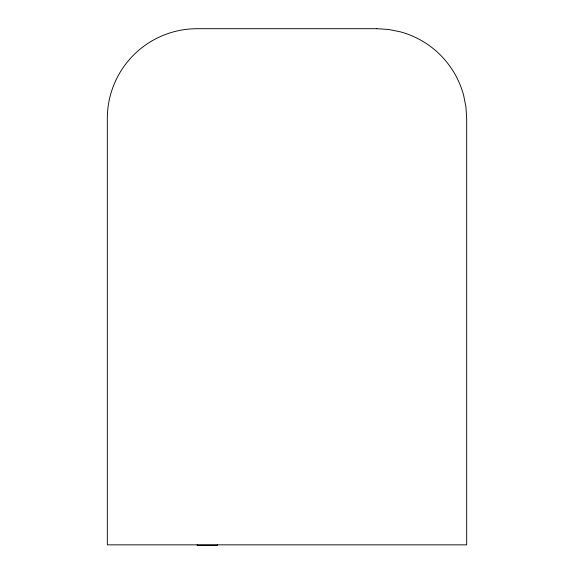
<?xml version="1.0" encoding="UTF-8"?>
<svg xmlns="http://www.w3.org/2000/svg" width="574" height="574" viewBox="0 0 574 574"><rect width="100%" height="100%" fill="white"/><g stroke="black" fill="none" stroke-linecap="round" stroke-linejoin="round"><path stroke-width="0.86" d="M217.374 544.848L217.374 545.3L197.155 545.3L197.155 544.848M376.845 28.7L197.155 28.7A89.845 89.845 0 0 0 107.316 118.545L107.316 544.848L466.684 544.848L466.684 118.545L465.916 106.814L463.627 95.291A89.845 89.845 0 0 0 400.1 31.764L388.569 29.468L376.845 28.7"/></g></svg>
